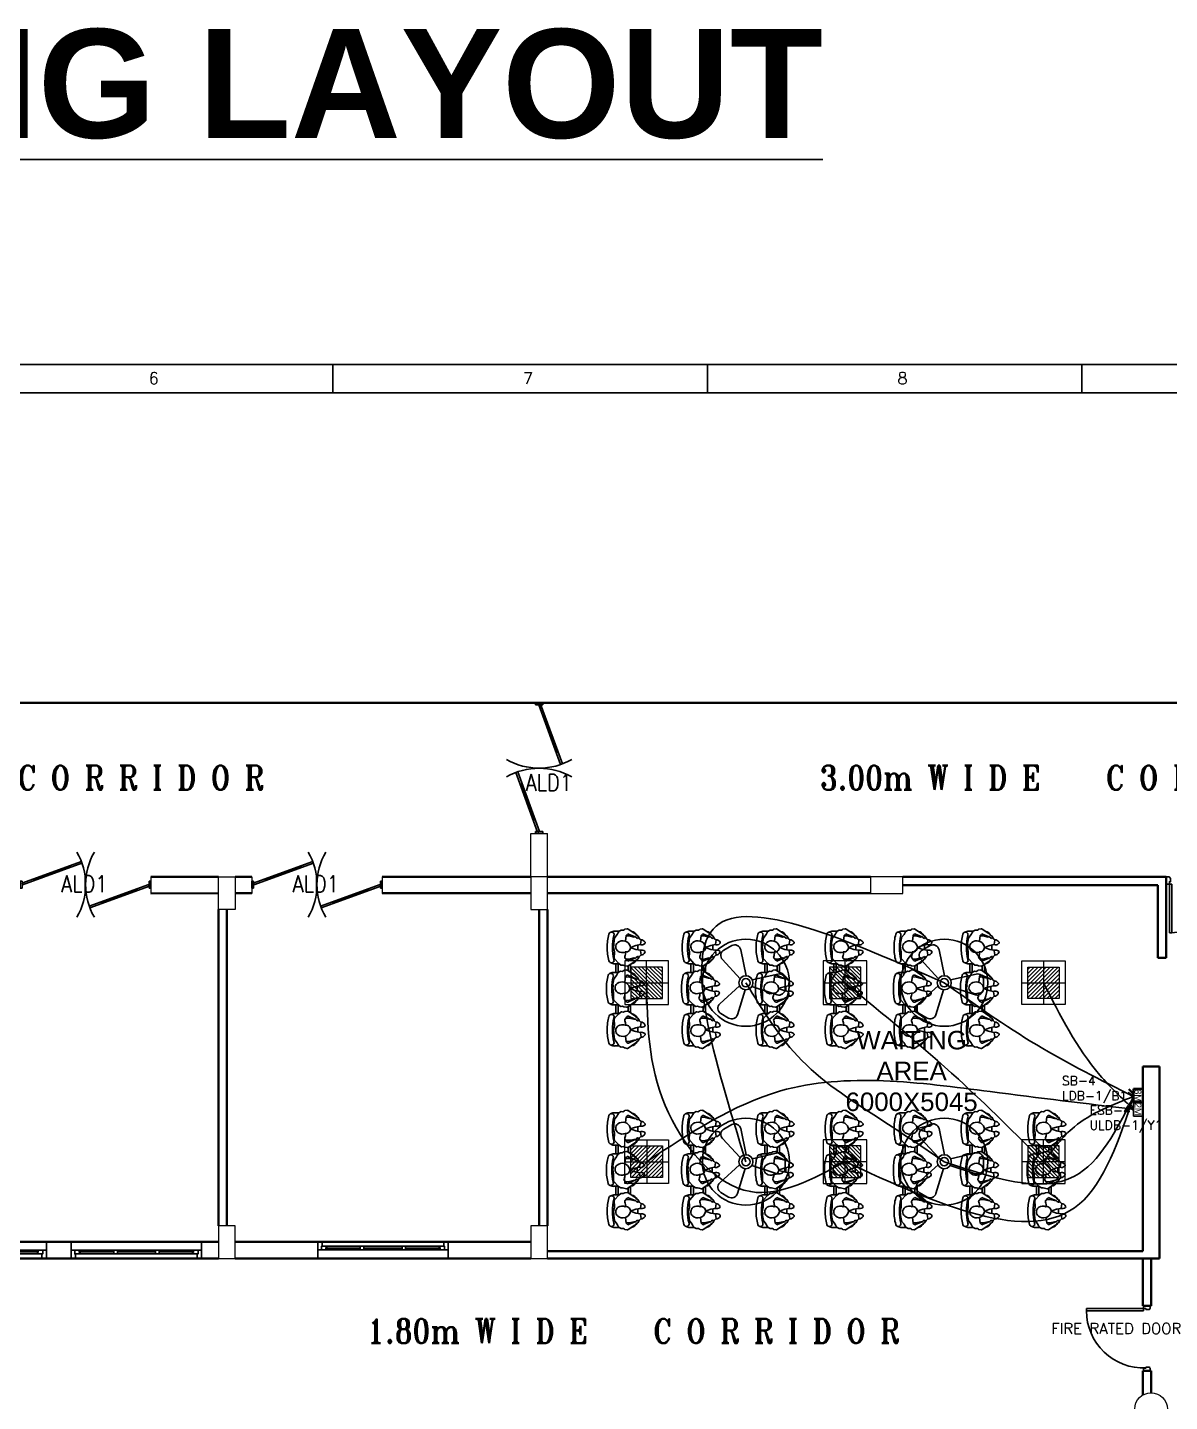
# Model space of a CAD drawing. Extents: x 2982526 to 3410143, y -1442121 to -1332990.
# Drawn here: x 3082421 to 3098167, y -1360984 to -1342035 of the extents above; entities that cross this region are included whole.
import ezdxf
from ezdxf.enums import TextEntityAlignment as Align

# ---------------------------------------------------------------- set-up
doc = ezdxf.new("R2010")
doc.units = 0
doc.header["$MEASUREMENT"] = 0
doc.linetypes.add('1', pattern=[0, 0, 0])
doc.linetypes.add('CONTINU', pattern=[0])
for name, color, linetype in [('ALD1', 7, 'Continuous'), ('DOOR', 40, 'Continuous'), ('ELE 36W EMERGENCY LIGHT', 5, 'Continuous'), ('ELE 36W LED LIGHT', 6, 'Continuous'), ('ELE-1200MM CEILINGFAN', 6, 'Continuous'), ('ELE-2M UPS P.SB', 3, 'Continuous'), ('ELE-LIGHTING TEXT', 7, 'Continuous'), ('FURN', 31, 'Continuous'), ('Plan', 44, 'Continuous'), ('Railing', 34, '1'), ('TEXT', 5, '1'), ('TITLE', 7, 'Continuous')]:
    doc.layers.add(name, color=color, linetype=linetype)
for name, color, linetype, lineweight in [('Column', 162, 'Continuous', 13), ('ELE-36W EMERGENCY  LED LIGHT', 7, 'Continuous', 18), ('ELE-36W LED LIGHT', 210, 'Continuous', 18), ('ELE-8M RAW P.SB', 40, 'Continuous', 35), ('WALL', 7, '1', 35), ('windows', 4, 'Continuous', 0)]:
    doc.layers.add(name, color=color, linetype=linetype, lineweight=lineweight)
doc.layers.add('ELE-LIGHTING WIRING', color=7, linetype='Continuous', true_color=0x63d7b6)
doc.styles.add('ARIAL', font='arial.ttf')
doc.styles.add('ROMANS', font='romans.shx')
doc.styles.add('RT', font='romant.shx')

# ---------------------------------------------------------------- blocks, each defined once
blk = doc.blocks.new('A$C1BA14061')
at = {"layer": 'TITLE', "color": 7}
for p, q in [((0, 0), (203982, 0)), ((101948, -1290), (101948, 0)), ((118954, -1290), (118954, 0)), ((135959, -1290), (135959, 0))]:
    blk.add_line(p, q, dxfattribs=at)
at = {"layer": 'TITLE'}
blk.add_line((1204, -1290), (202692, -1290), dxfattribs=at)
at = {"layer": 'TITLE', "color": 7, "style": 'ROMANS', "width": 1}
for s, p in [('6', (93808, -626)), ('7', (110813, -626)), ('8', (127819, -626))]:
    blk.add_text(s, height=535, dxfattribs=at).set_placement(p, align=Align.MIDDLE)
blk = doc.blocks.new('6w')
at = {"layer": 'Plan', "color": 8}
for p, q in [((-36, 9.2), (-36, 0)), ((-36, 9.2), (36, 9.2)), ((36, 9.2), (36, 0)), ((-33.5, 2.5), (-12.5, 2.5)), ((-33.5, 0), (33.5, 0)), ((-31, 4), (-31.5, 4)), ((-31.5, 3.25), (-31.5, 4)), ((-31.5, 3.61), (-12.5, 3.61)), ((-31.5, 3.25), (-31, 3.25)), ((-31, 4.5), (-31, 4)), ((-31, 2.5), (-31, 3.25)), ((-12.5, 2.5), (-12.5, 4.5)), ((-12.5, 4.5), (-10.5, 4.5)), ((-10.5, 2.5), (-12.5, 2.5)), ((-10.5, 2.5), (-10.5, 4.5)), ((-10.5, 3.61), (10.5, 3.61)), ((-10.5, 2.5), (10.5, 2.5)), ((10.5, 4.5), (12.5, 4.5)), ((10.5, 2.5), (10.5, 4.5)), ((12.5, 2.5), (10.5, 2.5)), ((12.5, 2.5), (12.5, 4.5)), ((34, 4.5), (12.5, 4.5)), ((12.5, 3.61), (31.5, 3.61)), ((12.5, 2.5), (33.5, 2.5)), ((31, 4.5), (31, 4)), ((31, 4), (31.5, 4)), ((31.5, 3.25), (31, 3.25)), ((31, 2.5), (31, 3.25)), ((31.5, 4), (31.5, 3.25))]:
    blk.add_line(p, q, dxfattribs=at)
for points in [[(-34, 4.5), (-36, 4.5), (-36, 0), (-33.5, 0), (-33.5, 2.5), (-34, 2.5), (-34, 4.5)], [(34, 4.5), (36, 4.5), (36, 0), (33.5, 0), (33.5, 2.5), (34, 2.5), (34, 4.5)]]:
    blk.add_lwpolyline(points, close=True, dxfattribs=at)
for points in [[(-12.5, 4.5), (-34, 4.5)], [(10.5, 4.5), (-10.5, 4.5)]]:
    blk.add_lwpolyline(points, dxfattribs=at)
blk = doc.blocks.new('A$C19B8274B')
at = {"layer": 'DOOR'}
for p, q in [((-45, 925), (-80, 925)), ((-80, 50), (-80, 925)), ((-45, 50), (-45, 925)), ((-45, 50), (-80, 50)), ((-955, -50), (-955, -47.5)), ((-940, -35), (-942.5, -35)), ((-60, -35), (-57.5, -35)), ((-45, -50), (-45, -47.5))]:
    blk.add_line(p, q, dxfattribs=at)
for points in [[(-940, 15), (-955, 15), (-955, 50), (-1000, 50), (-1000, -50), (-955, -50)], [(-940, -35), (-940, 15)], [(-60, 15), (-45, 15), (-45, 50), (0, 50), (0, -50), (-45, -50)], [(-60, -35), (-60, 15)]]:
    blk.add_lwpolyline(points, dxfattribs=at)
at = {"layer": 'DOOR', "color": 145}
blk.add_arc((-80, 50), 875, 90, 182.29244, dxfattribs=at)
at = {"layer": 'DOOR'}
for centre, start, end in [((-955, -35), 270, 0), ((-45, -35), 180, 270)]:
    blk.add_arc(centre, 12.5, start, end, dxfattribs=at)
blk = doc.blocks.new('Z$W@#5624')
at = {"layer": 'DOOR'}
for p, q in [((19, 470), (840, 769)), ((28, 446), (849, 745)), ((188, 518), (680, 697)), ((676, 709), (685, 685)), ((0, 400), (0, 499)), ((0, 499), (25, 499)), ((0, 400), (25, 400)), ((19, 470), (28, 446)), ((25, 400), (25, 499)), ((183, 529), (192, 506)), ((1770, 453), (949, 154)), ((1779, 429), (957, 130)), ((1610, 381), (1117, 202)), ((1614, 369), (1606, 393)), ((1779, 429), (1770, 453)), ((1798, 499), (1773, 499)), ((1773, 400), (1773, 499)), ((1798, 400), (1773, 400)), ((1798, 400), (1798, 499)), ((1113, 214), (1122, 190))]:
    blk.add_line(p, q, dxfattribs=at)
at = {"layer": 'DOOR', "color": 145}
for centre, start_param, end_param in [((0, 449), 2.617994, 3.665191), ((1798, 449), -0.523599, 0.523599)]:
    blk.add_ellipse(centre, major_axis=(-899, 0), ratio=1, start_param=start_param, end_param=end_param, dxfattribs=at)
blk = doc.blocks.new('A$C718A0427')
at = {"layer": 'FURN', "color": 8}
for p, q in [((33, 419), (33, 357)), ((119, 419), (76, 385)), ((196, 434), (127, 423)), ((221, 433), (196, 434)), ((248, 438), (225, 433)), ((314, 425), (248, 438)), ((403, 426), (318, 425)), ((478, 363), (415, 421)), ((481, 423), (481, 359)), ((600, 403), (481, 403)), ((600, 433), (600, 369)), ((603, 373), (666, 431)), ((678, 436), (763, 435)), ((766, 435), (832, 448)), ((832, 448), (856, 443)), ((860, 443), (884, 444)), ((884, 444), (953, 433)), ((961, 429), (1004, 395)), ((1048, 429), (1048, 367)), ((1048, 403), (1167, 403)), ((1167, 423), (1167, 359)), ((1170, 363), (1233, 421)), ((1245, 426), (1329, 425)), ((1333, 425), (1399, 438)), ((1399, 438), (1422, 433)), ((1427, 433), (1451, 434)), ((1451, 434), (1520, 423)), ((1528, 419), (1571, 385)), ((1615, 419), (1615, 357)), ((5, 278), (0, 248)), ((3, 235), (66, 144)), ((16, 299), (7, 285)), ((18, 330), (19, 309)), ((71, 228), (107, 150)), ((92, 261), (77, 249)), ((170, 271), (92, 261)), ((398, 279), (437, 249)), ((442, 228), (407, 150)), ((448, 144), (511, 235)), ((499, 334), (478, 363)), ((600, 370), (481, 370)), ((599, 203), (489, 203)), ((500, 302), (502, 322)), ((508, 282), (500, 302)), ((514, 248), (508, 282)), ((583, 235), (511, 235)), ((567, 258), (572, 292)), ((632, 155), (570, 245)), ((572, 292), (580, 312)), ((580, 312), (578, 332)), ((582, 344), (603, 373)), ((638, 238), (674, 160)), ((683, 289), (643, 259)), ((911, 281), (989, 271)), ((1009, 238), (974, 160)), ((989, 271), (1004, 259)), ((1078, 245), (1015, 155)), ((1048, 370), (1167, 370)), ((1049, 203), (1158, 203)), ((1063, 340), (1062, 319)), ((1065, 309), (1073, 295)), ((1071, 235), (1137, 235)), ((1076, 288), (1081, 258)), ((1134, 248), (1139, 282)), ((1199, 144), (1137, 235)), ((1139, 282), (1147, 302)), ((1147, 302), (1145, 322)), ((1149, 334), (1170, 363)), ((1205, 228), (1241, 150)), ((1250, 279), (1210, 249)), ((1478, 271), (1556, 261)), ((1576, 228), (1541, 150)), ((1556, 261), (1571, 249)), ((1645, 235), (1582, 144)), ((1630, 330), (1629, 309)), ((1632, 299), (1640, 285)), ((1643, 278), (1648, 248)), ((66, 144), (83, 123)), ((83, 123), (91, 118)), ((93, 115), (93, 109)), ((97, 102), (127, 82)), ((107, 150), (112, 136)), ((112, 136), (114, 127)), ((120, 105), (127, 100)), ((123, 93), (120, 105)), ((132, 86), (123, 93)), ((131, 101), (127, 111)), ((127, 100), (130, 99)), ((130, 99), (131, 101)), ((225, 102), (289, 102)), ((384, 109), (380, 99)), ((390, 93), (382, 86)), ((384, 98), (389, 103)), ((387, 82), (417, 102)), ((389, 103), (394, 107)), ((393, 103), (390, 93)), ((407, 150), (402, 136)), ((420, 109), (421, 115)), ((423, 118), (431, 123)), ((431, 123), (448, 144)), ((650, 133), (632, 155)), ((658, 128), (650, 133)), ((660, 119), (660, 125)), ((694, 92), (664, 112)), ((674, 160), (679, 146)), ((692, 113), (686, 117)), ((687, 113), (690, 103)), ((690, 103), (699, 96)), ((697, 108), (692, 113)), ((696, 119), (701, 109)), ((856, 112), (792, 112)), ((949, 96), (957, 103)), ((950, 111), (954, 121)), ((951, 109), (950, 111)), ((954, 110), (951, 109)), ((961, 115), (954, 110)), ((984, 112), (954, 92)), ((957, 103), (961, 115)), ((969, 146), (967, 137)), ((974, 160), (969, 146)), ((988, 125), (987, 119)), ((998, 133), (990, 128)), ((1015, 155), (998, 133)), ((1217, 123), (1199, 144)), ((1225, 118), (1217, 123)), ((1227, 109), (1227, 115)), ((1261, 82), (1231, 102)), ((1241, 150), (1246, 136)), ((1259, 103), (1253, 107)), ((1254, 103), (1257, 93)), ((1257, 93), (1265, 86)), ((1264, 98), (1259, 103)), ((1263, 109), (1268, 99)), ((1423, 102), (1359, 102)), ((1516, 101), (1521, 111)), ((1518, 99), (1516, 101)), ((1516, 86), (1524, 93)), ((1521, 100), (1518, 99)), ((1528, 105), (1521, 100)), ((1551, 102), (1521, 82)), ((1524, 93), (1528, 105)), ((1536, 136), (1534, 127)), ((1541, 150), (1536, 136)), ((1555, 115), (1554, 109)), ((1565, 123), (1556, 118)), ((1582, 144), (1565, 123))]:
    blk.add_line(p, q, dxfattribs=at)
for points in [[(111, 138), (112, 153), (96, 222), (98, 260)], [(415, 266), (418, 222), (402, 153), (403, 138)], [(665, 276), (662, 232), (679, 163), (678, 148)], [(969, 148), (969, 163), (985, 232), (983, 270)], [(1232, 266), (1229, 222), (1246, 153), (1245, 138)], [(1536, 138), (1535, 153), (1552, 222), (1550, 260)]]:
    blk.add_lwpolyline(points, dxfattribs=at)
for points in [[(384, 82), (363, 59, -0.259848), (357, 57), (301, 66, -0.302547), (296, 71), (283, 128), (266, 180), (255, 193), (247, 180), (231, 128), (218, 71, -0.302547), (212, 66), (157, 57, -0.259848), (151, 59), (130, 82)], [(697, 92), (718, 69, 0.259848), (724, 67), (779, 76, 0.302547), (785, 81), (798, 138), (814, 190), (826, 203), (833, 190), (850, 138), (863, 81, 0.302547), (868, 76), (923, 67, 0.259848), (930, 69), (950, 92)], [(1264, 82), (1285, 59, 0.259848), (1291, 57), (1346, 66, 0.302547), (1352, 71), (1365, 128), (1381, 180), (1393, 193), (1400, 180), (1417, 128), (1430, 71, 0.302547), (1435, 66), (1490, 57, 0.259848), (1497, 59), (1517, 82)]]:
    blk.add_lwpolyline(points, format="xyb", dxfattribs=at)
for points in [[(306, 5, 0.28165), (326, 3, 0.281432), (363, 59, -0.259848), (357, 57), (301, 66, -0.302547), (296, 71, 0.254294)], [(775, 15, -0.28165), (755, 13, -0.281432), (718, 69, 0.259848), (724, 67), (779, 76, 0.302547), (785, 81, -0.254294)], [(1342, 5, -0.28165), (1322, 3, -0.281432), (1285, 59, 0.259848), (1291, 57), (1346, 66, 0.302547), (1352, 71, -0.254294)]]:
    blk.add_lwpolyline(points, format="xyb", close=True, dxfattribs=at)
for centre, radius, start, end in [((97, 303), 84.1, 104.4561, 161.4627), ((138, 419), 106, 151.0301, 180), ((82, 465), 36.6, 105.639, 285.639), ((239, -97), 620, 88.3753, 105.639), ((239, -97), 547, 88.1581, 105.639), ((130, 405), 17.5, 99.3001, 128.6806), ((247, 330), 75.4, 33.3122, 141.3111), ((222, 450), 17.5, 267.1355, 281.8973), ((274, -97), 620, 74.361, 91.6247), ((274, -97), 547, 74.361, 91.8419), ((318, 442), 17.5, 258.8982, 270.8191), ((403, 408), 17.5, 47.3161, 90.8191), ((432, 465), 36.6, 254.361, 74.361), ((375, 419), 106, 0, 28.9699), ((705, 429), 106, 151.0301, 180), ((649, 475), 36.6, 105.639, 285.639), ((806, -87), 620, 88.3753, 105.639), ((806, -87), 547, 88.1581, 105.639), ((678, 418), 17.5, 89.1809, 132.6839), ((857, 324), 104, 146.6878, 202.8503), ((763, 452), 17.5, 269.1809, 281.1018), ((834, 340), 75.4, 38.6889, 146.6878), ((841, -87), 620, 74.361, 91.6247), ((841, -87), 547, 74.361, 91.8419), ((859, 460), 17.5, 258.1027, 272.8645), ((806, 317), 111, 344.4571, 38.6889), ((950, 416), 17.5, 51.3194, 80.6999), ((999, 475), 36.6, 254.361, 74.361), ((983, 313), 84.1, 18.5373, 75.5439), ((942, 429), 106, 0, 28.9699), ((1272, 419), 106, 151.0301, 180), ((1216, 465), 36.6, 105.639, 285.639), ((1373, -97), 620, 88.3753, 105.639), ((1373, -97), 547, 88.1581, 105.639), ((1245, 408), 17.5, 89.1809, 132.6839), ((1330, 442), 17.5, 269.1809, 281.1018), ((1401, 330), 75.4, 38.6889, 146.6878), ((1408, -97), 620, 74.361, 91.6247), ((1408, -97), 547, 74.361, 91.8419), ((1426, 450), 17.5, 258.1027, 272.8645), ((1517, 405), 17.5, 51.3194, 80.6999), ((1566, 465), 36.6, 254.361, 74.361), ((1550, 303), 84.1, 18.5373, 75.5439), ((1509, 419), 106, 0, 28.9699), ((17, 245), 17.5, 170.8481, 214.7522), ((22, 276), 17.5, 148.0246, 170.8481), ((1, 308), 17.5, 328.0246, 2.8591), ((87, 235), 17.5, 127.6009, 204.4875), ((275, 307), 111, 141.3111, 195.5429), ((268, 306), 105, 195.5429, 253.9718), ((257, 265), 62.5, 253.9718, 8.0509), ((223, 314), 104, 337.1497, 33.3122), ((316, 448), 179, 271.1807, 291.4261), ((387, 265), 17.5, 52.3991, 111.4261), ((427, 235), 17.5, 335.5125, 52.3991), ((485, 324), 17.5, 354.2936, 36.1379), ((496, 245), 17.5, 325.2478, 9.1519), ((584, 255), 17.5, 170.8481, 214.7522), ((596, 334), 17.5, 143.8621, 185.7064), ((705, 218), 106, 190.1847, 244.5593), ((654, 245), 17.5, 127.6009, 204.4875), ((693, 275), 17.5, 68.5739, 127.6009), ((765, 458), 179, 248.5739, 268.8193), ((824, 275), 62.5, 171.9491, 286.0282), ((812, 316), 105, 286.0282, 344.4571), ((942, 218), 106, 295.4407, 349.8153), ((993, 245), 17.5, 335.5125, 52.3991), ((1079, 318), 17.5, 177.1409, 211.9754), ((1058, 286), 17.5, 9.1519, 31.9754), ((1063, 255), 17.5, 325.2478, 9.1519), ((1151, 245), 17.5, 170.8481, 214.7522), ((1163, 324), 17.5, 143.8621, 185.7064), ((1221, 235), 17.5, 127.6009, 204.4875), ((1260, 265), 17.5, 68.5739, 127.6009), ((1332, 448), 179, 248.5739, 268.8193), ((1424, 314), 104, 146.6878, 202.8503), ((1391, 265), 62.5, 171.9491, 286.0282), ((1379, 306), 105, 286.0282, 344.4571), ((1373, 307), 111, 344.4571, 38.6889), ((1560, 235), 17.5, 335.5125, 52.3991), ((1646, 308), 17.5, 177.1409, 211.9754), ((1625, 276), 17.5, 9.1519, 31.9754), ((1630, 245), 17.5, 325.2478, 9.1519), ((138, 208), 106, 190.1847, 244.5593), ((89, 115), 3.85, 3.5615, 58.3672), ((102, 109), 8.38, 183.5615, 235.7532), ((106, 108), 20.4, 6.9092, 68.3871), ((128, 86), 4.21, 251.3857, 341.4191), ((130, 85), 1.82, 341.4191, 51.447), ((220, 61), 70, 181.2733, 239.4641), ((190, 19), 19.3, 254.3632, 317.2828), ((157, 50), 64.2, 317.3296, 18.8978), ((384, 102), 5.12, 218.4181, 239.2946), ((382, 100), 2.26, 239.2946, 315.0334), ((383, 85), 1.82, 128.553, 198.5809), ((386, 86), 4.21, 198.5809, 288.6143), ((405, 107), 20.9, 103.9888, 173.5389), ((390, 105), 4.3, 322.4637, 18.4149), ((394, 133), 8.61, 315.435, 18.1784), ((412, 109), 8.38, 304.2468, 356.4385), ((375, 208), 106, 295.4407, 349.8153), ((425, 115), 3.85, 121.6328, 176.4385), ((656, 125), 3.85, 3.5615, 58.3672), ((669, 119), 8.38, 183.5615, 235.7532), ((687, 143), 8.61, 161.8216, 224.565), ((676, 117), 20.9, 6.4611, 76.0112), ((691, 115), 4.3, 161.5851, 217.5363), ((695, 96), 4.21, 251.3857, 341.4191), ((698, 110), 2.26, 224.9666, 300.7054), ((697, 95), 1.82, 341.4191, 51.447), ((697, 112), 5.12, 300.7054, 321.5819), ((924, 60), 64.2, 161.1022, 222.6704), ((891, 29), 19.3, 222.7172, 285.6368), ((860, 71), 70, 300.5359, 358.7267), ((950, 95), 1.82, 128.553, 198.5809), ((952, 96), 4.21, 198.5809, 288.6143), ((974, 118), 20.4, 111.6129, 173.0908), ((979, 119), 8.38, 304.2468, 356.4385), ((992, 125), 3.85, 121.6328, 176.4385), ((1272, 208), 106, 190.1847, 244.5593), ((1223, 115), 3.85, 3.5615, 58.3672), ((1235, 109), 8.38, 183.5615, 235.7532), ((1254, 133), 8.61, 161.8216, 224.565), ((1243, 107), 20.9, 6.4611, 76.0112), ((1257, 105), 4.3, 161.5851, 217.5363), ((1262, 86), 4.21, 251.3857, 341.4191), ((1265, 100), 2.26, 224.9666, 300.7054), ((1264, 85), 1.82, 341.4191, 51.447), ((1264, 102), 5.12, 300.7054, 321.5819), ((1491, 50), 64.2, 161.1022, 222.6704), ((1458, 19), 19.3, 222.7172, 285.6368), ((1427, 61), 70, 300.5359, 358.7267), ((1517, 85), 1.82, 128.553, 198.5809), ((1519, 86), 4.21, 198.5809, 288.6143), ((1541, 108), 20.4, 111.6129, 173.0908), ((1546, 109), 8.38, 304.2468, 356.4385), ((1509, 208), 106, 295.4407, 349.8153), ((1559, 115), 3.85, 121.6328, 176.4385)]:
    blk.add_arc(centre, radius, start, end, dxfattribs=at)
blk = doc.blocks.new('21500')
at = {"layer": 'DOOR'}
for p, q in [((45, 100), (45, 770)), ((45, 770), (80, 770)), ((80, 100), (80, 770)), ((1420, 100), (1420, 770)), ((1455, 770), (1420, 770)), ((1455, 100), (1455, 770)), ((45, 100), (80, 100)), ((45, 0), (45, 2.5)), ((60, 15), (57.5, 15)), ((1455, 100), (1420, 100)), ((1440, 15), (1442.5, 15)), ((1455, 0), (1455, 2.5))]:
    blk.add_line(p, q, dxfattribs=at)
for points in [[(60, 65), (45, 65), (45, 100), (0, 100), (0, 0), (45, 0)], [(60, 15), (60, 65)], [(1440, 65), (1455, 65), (1455, 100), (1500, 100), (1500, 0), (1455, 0)], [(1440, 15), (1440, 65)]]:
    blk.add_lwpolyline(points, dxfattribs=at)
at = {"layer": 'DOOR', "color": 145}
for centre, start, end in [((45, 65), 0, 90), ((1455, 65), 90, 180)]:
    blk.add_arc(centre, 705, start, end, dxfattribs=at)
at = {"layer": 'DOOR'}
for centre, start, end in [((45, 15), 270, 0), ((1455, 15), 180, 270)]:
    blk.add_arc(centre, 12.5, start, end, dxfattribs=at)
blk = doc.blocks.new('Q5YYYU')
at = {"layer": 'Column'}
for points in [[(21704.9159, 21170), (21474.9159, 21170), (21474.9159, 21620), (21704.9159, 21620)], [(30464.8318, 21620), (30464.8318, 21390), (30914.8318, 21390), (30914.8318, 21620)], [(21474.9159, 16360), (21704.9159, 16360), (21704.9159, 16810), (21474.9159, 16810)], [(25783.2393, 16360), (26013.2393, 16360), (26013.2393, 16810), (25783.2393, 16810)]]:
    blk.add_lwpolyline(points, close=True, dxfattribs=at)
blk.add_lwpolyline([(26013.2393, 21170), (26013.2393, 21620), (25783.2393, 21620), (25783.2393, 21170), (26013.2393, 21170)], dxfattribs=at)
at = {"layer": 'Column', "color": 8}
blk.add_circle((34334.9159, 14282.5), 225, dxfattribs=at)
at = {"layer": 'Railing', "color": 251, "lineweight": 5}
blk.add_line((34219.9159, 21620), (30914.8318, 21620), dxfattribs=at)
at = {"layer": 'WALL', "color": 8}
for p, q in [((41149.8318, 24020), (-5007.5841, 24020)), ((20544.8958, 21620), (21474.9159, 21620)), ((21704.9159, 21620), (21935.2074, 21620)), ((23735.2074, 21620), (25783.2393, 21620)), ((26013.2393, 21620), (30464.8318, 21620)), ((30914.8318, 21620), (34219.9159, 21620)), ((34219.9159, 21620), (34542.4159, 21620)), ((34542.4159, 21620), (34542.4159, 21505)), ((34427.4159, 21505), (30914.8318, 21505)), ((34427.4159, 20505), (34427.4159, 21505)), ((34542.4159, 21505), (34542.4159, 20505)), ((20544.8958, 21392.6922), (21474.9159, 21395)), ((21704.9159, 21395), (21935.2074, 21395)), ((23735.2074, 21395), (25783.2393, 21395)), ((26013.2393, 21395), (28104.9159, 21395)), ((28104.9159, 21395), (30464.8318, 21395)), ((21474.9159, 21170), (21474.9159, 16810)), ((21589.9159, 21170), (21589.9159, 18894.9996)), ((25898.2393, 21170), (25898.2393, 18894.9996)), ((26013.2393, 21170), (26013.2393, 16810)), ((34542.4159, 20505), (34427.4159, 20505)), ((34219.9159, 19005), (34449.9159, 19005)), ((34219.9159, 19005), (34219.9159, 16460)), ((34449.9159, 19005), (34449.9159, 16360)), ((21589.9159, 18894.9996), (21589.9159, 16810)), ((25898.2393, 18894.9996), (25898.2393, 16810)), ((17224.9159, 16590), (19459.9159, 16590)), ((19459.9159, 16590), (21474.9159, 16590)), ((21704.9159, 16590), (22994.0776, 16590)), ((22845.0776, 16590), (24245.0776, 16590)), ((24245.0776, 16590), (25783.2393, 16590)), ((17224.9159, 16360), (21474.9159, 16360)), ((21704.9159, 16360), (24245.0776, 16360)), ((24245.0776, 16360), (25783.2393, 16360)), ((26013.2393, 16460), (28104.9159, 16460)), ((26013.2393, 16360), (34449.9159, 16360)), ((28104.9159, 16460), (34219.9159, 16460)), ((34219.9159, 16360), (34219.9159, 15708)), ((34334.9159, 15708), (34334.9159, 16360)), ((34219.9159, 15708), (34334.9159, 15708)), ((34219.9159, 14808), (34219.9159, 14475.8908)), ((34219.9159, 14808), (34334.9159, 14808)), ((34334.9159, 14507.5), (34334.9159, 14808))]:
    blk.add_line(p, q, dxfattribs=at)
at = {"layer": 'WALL', "color": 8, "lineweight": 5}
for p, q in [((25783.2393, 21620), (25783.2393, 22220)), ((25783.2393, 22220), (26013.2393, 22220)), ((26013.2393, 21620), (26013.2393, 22220)), ((20544.8958, 21620), (20544.8958, 21390)), ((21935.2074, 21620), (21704.9159, 21620)), ((21935.2074, 21620), (21704.9159, 21620)), ((21935.2074, 21620), (21935.2074, 21390)), ((21935.2074, 21620), (21935.2074, 21390)), ((23735.2074, 21620), (23735.2074, 21390)), ((23735.2074, 21620), (23735.2074, 21390)), ((23735.2074, 21620), (25783.2393, 21620)), ((21704.9159, 21390), (21935.2074, 21390)), ((21704.9159, 21390), (21935.2074, 21390)), ((21704.9159, 21390), (21935.2074, 21390)), ((21704.9159, 21390), (21935.2074, 21390)), ((21935.2074, 21395), (21935.2074, 21390)), ((23735.2074, 21395), (23735.2074, 21390)), ((23735.2074, 21390), (25783.2393, 21390))]:
    blk.add_line(p, q, dxfattribs=at)
at = {"layer": 'DOOR', "color": 251, "linetype": 'Continuous', "lineweight": 5, "xscale": 1.001247151754797, "yscale": 1.001247151754797, "zscale": 1.001247151754797}
for p, rotation in [((25448.2393, 24020), 270), ((20544.8958, 21963.5127), 180), ((23735.2074, 21963.5127), 180)]:
    blk.add_blockref('Z$W@#5624', p, dxfattribs=dict(at, rotation=rotation))
at = {"layer": 'DOOR', "linetype": 'Continuous', "xscale": -1, "rotation": 180}
blk.add_blockref('21500', (34542.4159, 21620), dxfattribs=at)
at = {"layer": 'DOOR', "linetype": 'Continuous', "xscale": 0.8999999999999999, "yscale": 0.8999999999999999, "zscale": 0.8999999999999999, "rotation": 90}
blk.add_blockref('A$C19B8274B', (34277.4159, 15708), dxfattribs=at)
at = {"layer": 'FURN', "color": 251, "lineweight": 5, "rotation": 89.99999999999999}
for p in [(27359.9951, 19256.6253), (28394.6585, 19256.6253), (29413.4043, 19256.6253), (30365.4043, 19256.6253), (31315.4043, 19256.6253), (32240.4043, 19256.6253), (27359.9951, 16754.3527), (28394.6585, 16754.3527), (29413.4043, 16754.3527), (30365.4043, 16754.3527), (31315.4043, 16754.3527), (32240.4043, 16754.3527), (33160.2362, 16754.3527)]:
    blk.add_blockref('A$C718A0427', p, dxfattribs=at)
at = {"layer": 'windows', "color": 251, "lineweight": 5, "xscale": -25, "yscale": 25, "zscale": 24.99999999999242}
for p in [(18204.9159, 16360), (20344.9159, 16360)]:
    blk.add_blockref('6w', p, dxfattribs=at)
at = {"layer": 'windows', "color": 251, "lineweight": 5, "xscale": -25, "yscale": 25, "zscale": 24.99999999999242, "rotation": 180}
blk.add_blockref('6w', (23745.0776, 16590), dxfattribs=at)
at = {"layer": 'ALD1', "color": 251, "lineweight": 5, "style": 'ROMANS', "width": 0.85}
for p in [(26031.9226, 22806.2089), (19628.1299, 21409.459), (22818.4415, 21409.459), (22818.4415, 21409.459)]:
    blk.add_text('ALD1', height=230, dxfattribs=at).set_placement(p, align=Align.CENTER)
at = {"layer": 'TEXT', "color": 8, "linetype": 'Continuous', "lineweight": 5, "style": 'RT', "width": 0.85}
for p in [(18434.5947, 22820.5673), (18434.5947, 22820.5673), (33439.2225, 22820.5673), (33439.2225, 22820.5673)]:
    blk.add_text('3.00m W I D E   C O R R I D O R', height=336.6, dxfattribs=at).set_placement(p, align=Align.CENTER)
at = {"layer": 'TEXT', "color": 8, "linetype": 'Continuous', "style": 'RT', "width": 0.85}
blk.add_text('1.80m W I D E   C O R R I D O R', height=336.6, dxfattribs=at).set_placement((27197.8412, 15189.4319), align=Align.CENTER)
at = {"layer": 'TEXT', "color": 8, "insert": (31033.608, 18942.9602), "char_height": 255, "width": 2454.157572, "attachment_point": 5, "style": 'ARIAL'}
blk.add_mtext('WAITING AREA 6000X5045', dxfattribs=at)
at = {"layer": 'TEXT', "color": 8, "insert": (32958.7864, 15467.6137), "char_height": 150, "attachment_point": 1, "style": 'ROMANS'}
blk.add_mtext_dynamic_manual_height_columns('FIRE RATED DOOR', width=2226.227209, gutter_width=1000, heights=[0], dxfattribs=at)
blk = doc.blocks.new('light300x600')
at = {"layer": 'ELE-36W LED LIGHT', "lineweight": 0}
for p, q in [((918215, -78407), (918215, -79007)), ((918815, -78407), (918215, -78407)), ((918515, -78407), (918515, -79007)), ((918815, -79007), (918815, -78407)), ((918298, -78491), (918299, -78491)), ((918298, -78544), (918352, -78491)), ((918298, -78597), (918405, -78491)), ((918298, -78650), (918458, -78491)), ((918298, -78703), (918511, -78491)), ((918298, -78756), (918564, -78491)), ((918298, -78809), (918617, -78491)), ((918298, -78862), (918670, -78491)), ((918298, -78916), (918723, -78491)), ((918298, -78491), (918298, -78924)), ((918731, -78491), (918298, -78491)), ((918343, -78924), (918731, -78536)), ((918396, -78924), (918731, -78589)), ((918731, -78924), (918731, -78491)), ((918215, -78707), (918815, -78707)), ((918449, -78924), (918731, -78642)), ((918502, -78924), (918731, -78695)), ((918555, -78924), (918731, -78748)), ((918608, -78924), (918731, -78801)), ((918215, -79007), (918815, -79007)), ((918298, -78924), (918731, -78924)), ((918661, -78924), (918731, -78854)), ((918714, -78924), (918731, -78907))]:
    blk.add_line(p, q, dxfattribs=at)
blk = doc.blocks.new('A$C07FB25EA')
at = {"layer": 'ELE-1200MM CEILINGFAN', "color": 3}
for p, q in [((0.26, 2.64), (3.17, 12.07)), ((6.53, 13.37), (9.47, 11.64)), ((9.84, 7.94), (2.36, 1.21)), ((-14.84, -1.03), (-14.81, 2.38)), ((-11.8, 4.55), (-2.22, 1.44)), ((-2.41, -1.1), (-12.04, -3.29)), ((1.96, -12.49), (-0.13, -2.65)), ((2.16, -1.54), (8.87, -8.78)), ((8.31, -12.34), (5.35, -14.02))]:
    blk.add_line(p, q, dxfattribs=at)
at = {"layer": 'ELE-1200MM CEILINGFAN', "color": 5, "ltscale": 10}
blk.add_circle((0, 0), 16.45, dxfattribs=at)
at = {"layer": 'ELE-1200MM CEILINGFAN', "color": 3}
for radius in [2.65, 1.58]:
    blk.add_circle((0, 0), radius, dxfattribs=at)
for centre, start, end in [((5.36, 11.38), 59.5281, 162.5229), ((8.3, 9.66), 311.9493, 59.5281), ((-12.51, 2.36), 71.9493, 179.5281), ((-12.54, -1.05), 179.5281, 282.5229), ((7.18, -10.34), 299.5281, 42.5229), ((4.21, -12.02), 191.9493, 299.5281)]:
    blk.add_arc(centre, 2.3, start, end, dxfattribs=at)
blk = doc.blocks.new('ELE.EMERGENCY 40W LED LIGHT')
at = {"layer": 'ELE-36W EMERGENCY  LED LIGHT'}
h = blk.add_hatch(dxfattribs=at)
h.set_pattern_fill('ANSI31', color=5, scale=300, style=0)
h.paths.add_polyline_path([(-208, -208), (-208, 208), (208, 208), (208, -208)])
for p, q in [((0, 288), (0, -288)), ((-288, 0), (288, 0))]:
    blk.add_line(p, q, dxfattribs=at)
for points in [[(-288, -288), (-288, 288), (288, 288), (288, -288)], [(-208, -208), (-208, 208), (208, 208), (208, -208)]]:
    blk.add_lwpolyline(points, close=True, dxfattribs=at)
blk = doc.blocks.new('TEWEE')
at = {"layer": 'ELE-8M RAW P.SB'}
for p, q in [((-188, 0), (-188, 125)), ((-188, 0), (0, 0)), ((-119, 0), (-185, -66)), ((-83, 0), (-133, -82)), ((0, 0), (0, 125))]:
    blk.add_line(p, q, dxfattribs=at)
blk.add_text('8M', height=93.8, dxfattribs=at).set_placement((-183, 13))
blk = doc.blocks.new('2M UPS SB')
at = {"layer": 'ELE-2M UPS P.SB', "color": 3}
for p, q in [((-134, 160), (-69, 265)), ((-88, 160), (-3, 245)), ((-240, 160), (-240, 0)), ((0, 160), (-240, 160)), ((0, 160), (0, 0))]:
    blk.add_line(p, q, dxfattribs=at)
blk.add_text('2M', height=120, rotation=180, dxfattribs=at).set_placement((-6, 143))

msp = doc.modelspace()

# ---------------------------------------------------------------- linework, layer by layer
at = {"layer": 'ELE-LIGHTING WIRING'}
for points in [[(3092326.4, -1357676), (3091914.4, -1354429), (3095062, -1355208.5)], [(3093694.2, -1357676), (3092392.8, -1358089.5), (3091212.6, -1356899.1), (3090958.6, -1355208.5)], [(3095062, -1357676), (3094241.9, -1357129.5), (3093098, -1356280.9), (3092326.4, -1355208.5)], [(3096429.8, -1357676), (3095256.5, -1356539.9), (3093694.2, -1355208.5)], [(3097672.5, -1356778.1), (3096337.3, -1356066.2), (3095062, -1355208.5)], [(3097672.5, -1356778.1), (3096925.3, -1358259), (3093694.2, -1357676)], [(3097672.5, -1356778.1), (3096856.7, -1357877.1), (3095062, -1357676)], [(3096429.8, -1357676), (3096855.8, -1357195.9), (3097672.5, -1356778.1)]]:
    msp.add_spline(points, degree=3, dxfattribs=at)
at = {"layer": 'ELE-LIGHTING WIRING', "color": 254, "true_color": 0xdebad0}
for points in [[(3097672.5, -1356954.8), (3097208.3, -1356483), (3096429.8, -1355208.5)], [(3090958.6, -1357676), (3092803.3, -1356700.8), (3095696.6, -1356709.8), (3097672.5, -1356954.8)]]:
    msp.add_spline(points, degree=3, dxfattribs=at)

# ---------------------------------------------------------------- block references
at = {"layer": 'ELE 36W EMERGENCY LIGHT', "xscale": 1.041666666677768, "yscale": 1.041666666677768, "zscale": 1.041666666677768}
for p in [(3096429.8, -1355208.5), (3090958.6, -1357676)]:
    msp.add_blockref('ELE.EMERGENCY 40W LED LIGHT', p, dxfattribs=at)
at = {"layer": 'ELE 36W LED LIGHT', "rotation": 89.9999999995464}
for p in [(3012251.3, -2273723.2), (3014986.9, -2273723.2), (3014986.9, -2276190.7), (3017722.5, -2276190.7)]:
    msp.add_blockref('light300x600', p, dxfattribs=at)
at = {"layer": 'ELE-1200MM CEILINGFAN', "color": 7, "ltscale": 8, "xscale": 36.47592107175105, "yscale": 36.47592107175105, "zscale": 36.47592107175105, "rotation": 180}
for p in [(3092326.4, -1355208.5), (3095062, -1355208.5), (3092326.4, -1357676), (3095062, -1357676)]:
    msp.add_blockref('A$C07FB25EA', p, dxfattribs=at)
at = {"layer": 'ELE-2M UPS P.SB', "color": 6, "xscale": 0.7812500000005363, "yscale": 0.7812500000005363, "zscale": 0.7812500000005363, "rotation": 89.99999999999979}
msp.add_blockref('2M UPS SB', (3097797.5, -1356861.1), dxfattribs=at)
at = {"layer": 'ELE-8M RAW P.SB', "rotation": 270}
msp.add_blockref('TEWEE', (3097672.5, -1356861.1), dxfattribs=at)
at = {"layer": 'TITLE', "xscale": 0.3035552556082519, "yscale": 0.3035553943041123, "zscale": 0.3035553665695551}
msp.add_blockref('A$C1BA14061', (3055685.9, -1346682), dxfattribs=at)
at = {"layer": 'WALL', "color": 240, "true_color": 0xed1f24}
msp.add_blockref('Q5YYYU', (3063577.6, -1375369.8), dxfattribs=at)

# ---------------------------------------------------------------- texts
at = {"layer": 'ELE-LIGHTING TEXT', "color": 200, "linetype": 'CONTINU', "char_height": 125, "width": 349.838, "attachment_point": 1, "style": 'ROMANS'}
for s, insert in [('{\\C256;SB-4\\PLDB-1/B1\\P}', (3096683.2, -1356496.1)), ('{\\C256;ESB-4\\PULDB-1/Y1\\P}', (3097064.4, -1356901.3))]:
    msp.add_mtext(s, dxfattribs=dict(at, insert=insert))
at = {"layer": 'TITLE', "color": 18, "true_color": 0x000000, "insert": (3083786.3, -1342057.3), "char_height": 1500, "width": 36564.74, "attachment_point": 2, "style": 'ARIAL'}
msp.add_mtext('{\\L\\fArial|b1|i0|c0|p34;LIGHTING LAYOUT}', dxfattribs=at)

doc.saveas('drawing.dxf')
